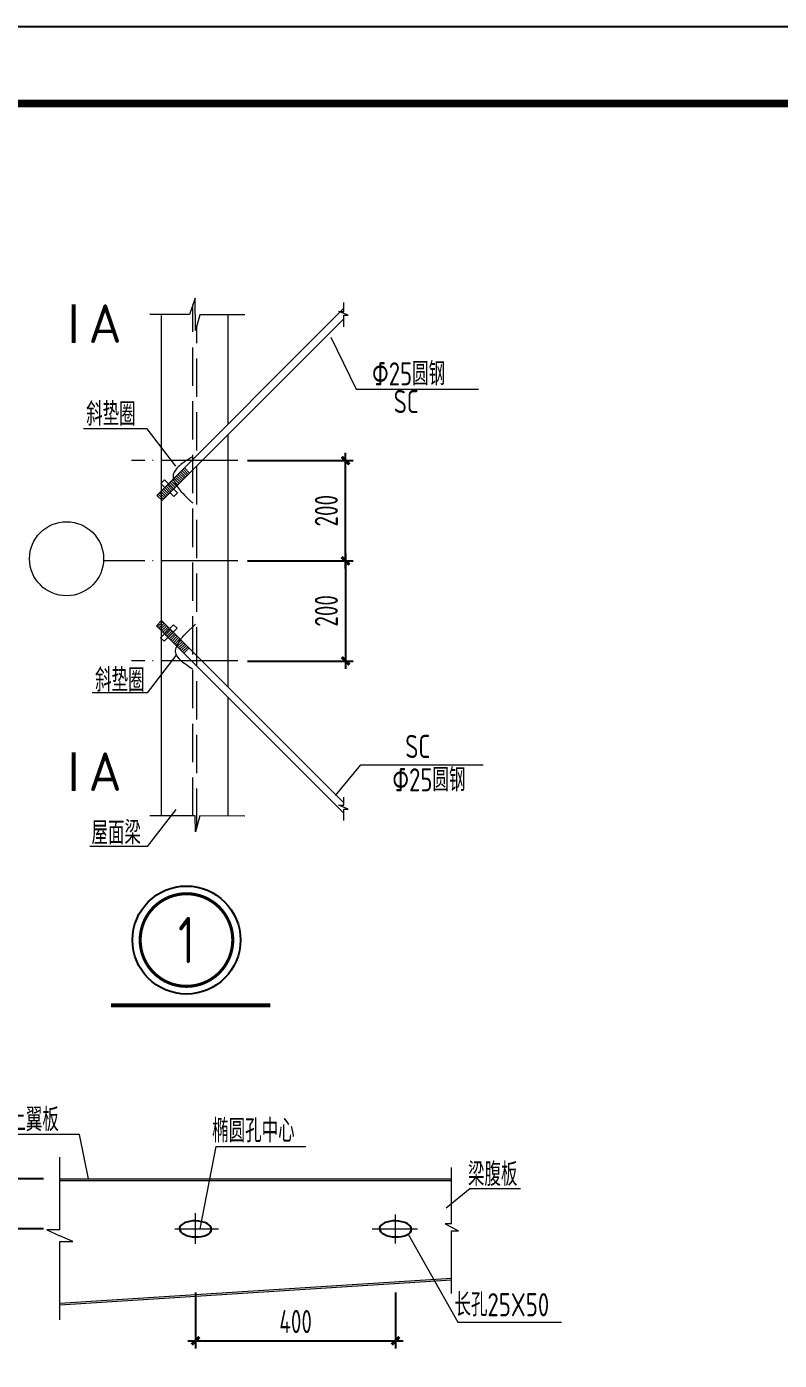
# Model space of a CAD drawing. Extents: x 19118 to 566552, y -1188739 to 92943.
# Drawn here: x 142311 to 152111, y -1146705 to -1129339 of the extents above; entities that cross this region are included whole.
import ezdxf
from ezdxf.enums import TextEntityAlignment as Align

# ---------------------------------------------------------------- set-up
doc = ezdxf.new("R2010")
doc.units = 0
doc.header["$LTSCALE"] = 1000
doc.header["$MEASUREMENT"] = 0
doc.linetypes.add('DASH', pattern=[0.35, 0.25, -0.1])
doc.linetypes.add('DOTE', pattern=[2.42, 2, -0.2, 0.02, -0.2])
doc.layers.get('0').update_dxf_attribs({"linetype": 'CONTINUOUS'})
doc.layers.get('Defpoints').update_dxf_attribs({"linetype": 'CONTINUOUS'})
for name, color, linetype in [('AXIS', 3, 'CONTINUOUS'), ('BEAM_CON', 4, 'CONTINUOUS'), ('CJ', 6, 'CONTINUOUS'), ('DIM', 3, 'CONTINUOUS'), ('JC', 7, 'CONTINUOUS'), ('NUM', 7, 'CONTINUOUS'), ('PUB_TITLE', 4, 'CONTINUOUS'), ('TEXT', 7, 'CONTINUOUS'), ('THICK', 6, 'CONTINUOUS'), ('THIN', 7, 'CONTINUOUS')]:
    doc.layers.add(name, color=color, linetype=linetype)
doc.styles.add('TSSD_Dimension', font='Tssdeng.shx', dxfattribs={"width": 0.7, "bigfont": 'hztxt.shx'})
doc.styles.add('TSSD_Label', font='tssdeng.shx', dxfattribs={"width": 0.6, "bigfont": 'hztxt.shx'})
doc.styles.add('TSSD_Num', font='tssdeng.shx', dxfattribs={"width": 0.75, "bigfont": 'hztxt.shx'})
doc.styles.add('TSSD_Rein', font='atssdeng.shx', dxfattribs={"width": 0.7, "bigfont": 'atssdchn.shx'})
doc.dimstyles.new('TSSD_25_100', dxfattribs={"dimtxt": 300, "dimasz": 100, "dimexe": 100, "dimexo": 250, "dimgap": 100, "dimtad": 1, "dimdec": 0, "dimlfac": 0.25, "dimzin": 0, "dimdsep": 46, "dimtxsty": 'TSSD_Dimension', "dimblk": 'ARCHTICK', "dimcen": 0, "dimdle": 100, "dimclrt": 7, "dimadec": 0, "dimazin": 0, "dimtfac": 1, "dimtdec": 0, "dimtix": 1, "dimtmove": 2, "dimatfit": 3, "dimfxl": 1, "dimtolj": 1, "dimtzin": 0, "dimarcsym": 0})

# ---------------------------------------------------------------- blocks, each defined once
blk = doc.blocks.new('_ArchTick')
at = {"color": 0, "linetype": 'ByBlock', "const_width": 0.4}
blk.add_lwpolyline([(-0.5, -0.5), (0.5, 0.5)], dxfattribs=at)
blk = doc.blocks.new('*D573')
at = {"layer": 'Defpoints', "color": 0}
for p in [(144937, -1136294), (144937, -1137599), (146463, -1137599)]:
    blk.add_point(p, dxfattribs=at)
at = {"layer": 'DIM', "color": 0, "lineweight": -2}
for p, q in [((146463, -1136194), (146463, -1137699)), ((145187, -1136294), (146563, -1136294)), ((145187, -1137599), (146563, -1137599))]:
    blk.add_line(p, q, dxfattribs=at)
at = {"layer": 'DIM', "color": 0, "lineweight": -2, "xscale": 100, "yscale": 100, "zscale": 100}
for p, rotation in [((146463, -1136294), 90), ((146463, -1137599), 270)]:
    blk.add_blockref('_ArchTick', p, dxfattribs=dict(at, rotation=rotation))
at = {"layer": 'DIM', "color": 7, "insert": (146213, -1136946), "char_height": 300, "attachment_point": 5, "rotation": 90, "style": 'TSSD_Dimension'}
blk.add_mtext('\\A1;200', dxfattribs=at)
blk = doc.blocks.new('*D528')
at = {"layer": 'Defpoints', "color": 0}
for p in [(144937, -1134990), (146463, -1134990), (144937, -1136294)]:
    blk.add_point(p, dxfattribs=at)
at = {"layer": 'DIM', "color": 0, "lineweight": -2}
for p, q in [((146463, -1136394), (146463, -1134890)), ((145187, -1134990), (146563, -1134990)), ((145187, -1136294), (146563, -1136294))]:
    blk.add_line(p, q, dxfattribs=at)
at = {"layer": 'DIM', "color": 0, "lineweight": -2, "xscale": 100, "yscale": 100, "zscale": 100}
for p, rotation in [((146463, -1134990), 90), ((146463, -1136294), 270)]:
    blk.add_blockref('_ArchTick', p, dxfattribs=dict(at, rotation=rotation))
at = {"layer": 'DIM', "color": 7, "insert": (146213, -1135642), "char_height": 300, "attachment_point": 5, "rotation": 90, "style": 'TSSD_Dimension'}
blk.add_mtext('\\A1;200', dxfattribs=at)
blk = doc.blocks.new('*D529')
at = {"layer": 'Defpoints', "color": 0}
for p in [(144511, -1145570), (147115, -1145570), (147115, -1146450)]:
    blk.add_point(p, dxfattribs=at)
at = {"layer": 'DIM', "color": 0, "lineweight": -2}
for p, q in [((144511, -1145820), (144511, -1146550)), ((147115, -1145820), (147115, -1146550)), ((144411, -1146450), (147215, -1146450))]:
    blk.add_line(p, q, dxfattribs=at)
at = {"layer": 'DIM', "color": 0, "lineweight": -2, "xscale": 100, "yscale": 100, "zscale": 100, "rotation": 180}
blk.add_blockref('_ArchTick', (144511, -1146450), dxfattribs=at)
at = {"layer": 'DIM', "color": 0, "lineweight": -2, "xscale": 100, "yscale": 100, "zscale": 100}
blk.add_blockref('_ArchTick', (147115, -1146450), dxfattribs=at)
at = {"layer": 'DIM', "color": 7, "insert": (145813, -1146200), "char_height": 300, "attachment_point": 5, "style": 'TSSD_Dimension'}
blk.add_mtext('\\A1;400', dxfattribs=at)
blk = doc.blocks.new('*D530')
at = {"layer": 'Defpoints', "color": 0}
for p in [(142782, -1144343), (141965, -1144994), (142782, -1144994)]:
    blk.add_point(p, dxfattribs=at)
at = {"layer": 'DIM', "color": 0, "lineweight": -2}
for p, q in [((142532, -1144343), (141865, -1144343)), ((141965, -1144243), (141965, -1145094)), ((142532, -1144994), (141865, -1144994))]:
    blk.add_line(p, q, dxfattribs=at)
at = {"layer": 'DIM', "color": 0, "lineweight": -2, "xscale": 100, "yscale": 100, "zscale": 100}
for p, rotation in [((141965, -1144343), 90), ((141965, -1144994), 270)]:
    blk.add_blockref('_ArchTick', p, dxfattribs=dict(at, rotation=rotation))
at = {"layer": 'DIM', "color": 7, "insert": (141715, -1144668), "char_height": 300, "attachment_point": 5, "rotation": 90, "style": 'TSSD_Dimension'}
blk.add_mtext('\\A1;90', dxfattribs=at)
blk = doc.blocks.new('ts_idx2')
at = {"color": 0, "linetype": 'ByBlock', "lineweight": -2, "const_width": 0.0333}
blk.add_lwpolyline([(-0.5, 0, 1), (0.5, 0, 1)], format="xyb", close=True, dxfattribs=at)
at = {"color": 0, "linetype": 'ByBlock', "lineweight": -2}
blk.add_circle((0, 0), 0.583, dxfattribs=at)
at = {"color": 0, "linetype": 'ByBlock', "lineweight": -2, "style": 'TSSD_Num', "width": 0.75}
blk.add_attdef('A', text='', height=0.5, dxfattribs=at).set_placement((0, 0), align=Align.MIDDLE_CENTER)

msp = doc.modelspace()

# ---------------------------------------------------------------- linework, layer by layer
at = {"color": 0, "lineweight": 5}
for p, q in [((146333.06, -1139352.32), (146663.57, -1138951.9)), ((142741.87, -1145005.67), (142741.87, -1144059.73)), ((147843.72, -1144928.85), (147843.72, -1144192.35)), ((142741.87, -1145005.67), (142571.74, -1145005.67)), ((142571.74, -1145005.67), (142741.87, -1145082.5)), ((147843.72, -1144928.85), (147761.15, -1144928.85)), ((147761.15, -1144928.85), (147932.48, -1145019.66)), ((147843.72, -1145834.75), (147843.72, -1145019.66)), ((147843.72, -1145019.66), (147932.48, -1145019.66)), ((142912, -1145159.32), (142741.87, -1145082.5)), ((142741.87, -1146178.51), (142741.87, -1145159.32)), ((142741.87, -1145159.32), (142912, -1145159.32))]:
    msp.add_line(p, q, dxfattribs=at)
at = {"lineweight": 18}
msp.add_circle((142830.3, -1136267.45), 482.4, dxfattribs=at)
at = {"layer": 'AXIS', "linetype": 'DOTE', "lineweight": 5, "ltscale": 0.5}
for p, q in [((145060.19, -1134989.86), (143674.93, -1134989.86)), ((145060.19, -1136294.14), (143311.96, -1136294.14)), ((145060.19, -1137598.55), (143674.93, -1137598.55)), ((144510.36, -1145186.47), (144510.36, -1144787.39)), ((144510.36, -1145186.47), (144510.36, -1144787.39)), ((147114.42, -1145185.62), (147114.42, -1144806.77)), ((144242.31, -1144993.54), (144810.53, -1144993.54)), ((146810.43, -1144993.54), (147401.39, -1144993.54))]:
    msp.add_line(p, q, dxfattribs=at)
at = {"layer": 'BEAM_CON', "lineweight": 5}
for p, q in [((144506.57, -1132873.66), (144432.76, -1133088.5)), ((144509.51, -1133297.33), (144506.57, -1132873.66)), ((146434.36, -1133010.9), (144006.49, -1135442.3)), ((146498.26, -1133096.16), (146376.52, -1133046.06)), ((146376.52, -1133046.06), (146440.09, -1133046.06)), ((146440.09, -1133046.06), (146440.09, -1132929.23)), ((144432.76, -1133088.5), (143912.88, -1133088.11)), ((144067.94, -1139614.63), (144067.94, -1133101.19)), ((146434.36, -1133147.49), (144074.79, -1135510.5)), ((144563.85, -1133090.57), (144509.51, -1133297.33)), ((145150.15, -1133091), (144563.85, -1133090.57)), ((144936.55, -1134510.89), (144936.55, -1133101.19)), ((146440.29, -1133246.6), (146440.29, -1133096.16)), ((146440.29, -1133096.16), (146498.26, -1133096.16)), ((144936.55, -1137940.93), (144936.55, -1134647.48)), ((144423.3, -1134968.77), (144389.89, -1134989.97)), ((144462.46, -1134945.1), (144423.3, -1134968.77)), ((144224.04, -1135156.05), (144219.62, -1135171.3)), ((144230.44, -1135141.29), (144224.04, -1135156.05)), ((144238.61, -1135126.91), (144230.44, -1135141.29)), ((144248.33, -1135112.83), (144238.61, -1135126.91)), ((144259.42, -1135098.95), (144248.33, -1135112.83)), ((144271.66, -1135085.16), (144259.42, -1135098.95)), ((144285, -1135071.34), (144271.66, -1135085.16)), ((144299.97, -1135057.18), (144285, -1135071.34)), ((144364.55, -1135220.18), (144296.25, -1135151.98)), ((144317.26, -1135042.31), (144299.97, -1135057.18)), ((144381.6, -1135203.1), (144313.3, -1135134.91)), ((144337.56, -1135026.39), (144317.26, -1135042.31)), ((144398.65, -1135186.03), (144330.35, -1135117.83)), ((144361.54, -1135009.06), (144337.56, -1135026.39)), ((144415.69, -1135168.96), (144347.4, -1135100.76)), ((144389.89, -1134989.97), (144361.54, -1135009.06)), ((144432.74, -1135151.88), (144364.45, -1135083.69)), ((144059.72, -1135285.66), (144106.38, -1135238.92)), ((144106.38, -1135238.92), (144059.72, -1135285.66)), ((144229.27, -1135454.96), (144059.72, -1135285.66)), ((144059.72, -1135285.66), (144229.27, -1135454.96)), ((144106.38, -1135238.92), (144275.94, -1135408.23)), ((144275.94, -1135408.23), (144106.38, -1135238.92)), ((144194.06, -1135390.91), (144125.76, -1135322.72)), ((144211.11, -1135373.84), (144142.81, -1135305.64)), ((144228.16, -1135356.77), (144159.86, -1135288.57)), ((144245.21, -1135339.69), (144176.91, -1135271.5)), ((144262.26, -1135322.62), (144193.96, -1135254.42)), ((144279.3, -1135305.55), (144211.01, -1135237.35)), ((144219.62, -1135171.3), (144217.37, -1135187.12)), ((144217.37, -1135187.12), (144217.51, -1135203.62)), ((144217.51, -1135203.62), (144220.15, -1135220.84)), ((144220.15, -1135220.84), (144225.05, -1135238.62)), ((144225.05, -1135238.62), (144231.88, -1135256.75)), ((144296.35, -1135288.47), (144228.06, -1135220.28)), ((144231.88, -1135256.75), (144240.31, -1135275.01)), ((144240.31, -1135275.01), (144250.03, -1135293.21)), ((144313.4, -1135271.4), (144245.11, -1135203.2)), ((144250.03, -1135293.21), (144260.69, -1135311.12)), ((144260.69, -1135311.12), (144271.98, -1135328.54)), ((144330.45, -1135254.32), (144262.16, -1135186.13)), ((144271.98, -1135328.54), (144283.56, -1135345.25)), ((144347.5, -1135237.25), (144279.2, -1135169.06)), ((144074.72, -1135510.43), (144006.42, -1135442.23)), ((144091.77, -1135493.36), (144023.47, -1135425.16)), ((144108.82, -1135476.28), (144040.52, -1135408.09)), ((144125.86, -1135459.21), (144057.57, -1135391.01)), ((144142.91, -1135442.13), (144074.62, -1135373.94)), ((144159.96, -1135425.06), (144091.67, -1135356.87)), ((144177.01, -1135407.99), (144108.72, -1135339.79)), ((144275.94, -1135408.23), (144229.27, -1135454.96)), ((144229.27, -1135454.96), (144275.94, -1135408.23)), ((144283.56, -1135345.25), (144295.37, -1135361.27)), ((144295.37, -1135361.27), (144308.32, -1135377.53)), ((144308.32, -1135377.53), (144323.6, -1135395.19)), ((144323.6, -1135395.19), (144342.38, -1135415.39)), ((144342.38, -1135415.39), (144365.84, -1135439.28)), ((144365.84, -1135439.28), (144395.16, -1135468.03)), ((144395.16, -1135468.03), (144431.53, -1135502.79)), ((144431.53, -1135502.79), (144476.11, -1135544.71)), ((144067.72, -1137070.83), (143999.42, -1137139.02)), ((146434.36, -1139440.92), (144067.72, -1137070.83)), ((146434.36, -1139577.51), (143999.42, -1137139.02)), ((144084.77, -1137087.9), (144016.47, -1137156.1)), ((144101.81, -1137104.98), (144033.52, -1137173.17)), ((144118.86, -1137122.05), (144050.57, -1137190.25)), ((144222.27, -1137126.3), (144052.71, -1137295.6)), ((144052.71, -1137295.6), (144222.27, -1137126.3)), ((144135.91, -1137139.12), (144067.62, -1137207.32)), ((144152.96, -1137156.2), (144084.67, -1137224.39)), ((144099.38, -1137342.34), (144268.93, -1137173.03)), ((144170.01, -1137173.27), (144101.72, -1137241.47)), ((144187.06, -1137190.34), (144118.76, -1137258.54)), ((144204.11, -1137207.42), (144135.81, -1137275.61)), ((144221.16, -1137224.49), (144152.86, -1137292.69)), ((144238.21, -1137241.57), (144169.91, -1137309.76)), ((144268.93, -1137173.03), (144222.27, -1137126.3)), ((144222.27, -1137126.3), (144268.93, -1137173.03)), ((144375.6, -1137248.62), (144399.07, -1137224.72)), ((144399.07, -1137224.72), (144428.39, -1137195.97)), ((144428.39, -1137195.97), (144464.75, -1137161.22)), ((144464.75, -1137161.22), (144509.33, -1137119.3)), ((144052.71, -1137295.6), (144099.38, -1137342.34)), ((144099.38, -1137342.34), (144052.71, -1137295.6)), ((144255.25, -1137258.64), (144186.96, -1137326.83)), ((144272.3, -1137275.71), (144204.01, -1137343.91)), ((144289.35, -1137292.79), (144221.06, -1137360.98)), ((144306.4, -1137309.86), (144238.11, -1137378.06)), ((144323.45, -1137326.93), (144255.15, -1137395.13)), ((144258.27, -1137425.39), (144265.1, -1137407.26)), ((144265.1, -1137407.26), (144273.54, -1137388.99)), ((144340.5, -1137344.01), (144272.2, -1137412.2)), ((144273.54, -1137388.99), (144283.25, -1137370.8)), ((144283.25, -1137370.8), (144293.92, -1137352.89)), ((144357.55, -1137361.08), (144289.25, -1137429.28)), ((144293.92, -1137352.89), (144305.21, -1137335.47)), ((144305.21, -1137335.47), (144316.79, -1137318.76)), ((144374.6, -1137378.16), (144306.3, -1137446.35)), ((144316.79, -1137318.76), (144328.6, -1137302.74)), ((144391.64, -1137395.23), (144323.35, -1137463.42)), ((144328.6, -1137302.74), (144341.55, -1137286.47)), ((144408.69, -1137412.3), (144340.4, -1137480.5)), ((144341.55, -1137286.47), (144356.82, -1137268.82)), ((144356.82, -1137268.82), (144375.6, -1137248.62)), ((144250.6, -1137476.89), (144250.74, -1137460.39)), ((144252.85, -1137492.71), (144250.6, -1137476.89)), ((144250.74, -1137460.39), (144253.38, -1137443.17)), ((144257.27, -1137507.96), (144252.85, -1137492.71)), ((144253.38, -1137443.17), (144258.27, -1137425.39)), ((144263.67, -1137522.72), (144257.27, -1137507.96)), ((144271.83, -1137537.09), (144263.67, -1137522.72)), ((144281.56, -1137551.18), (144271.83, -1137537.09)), ((144292.65, -1137565.06), (144281.56, -1137551.18)), ((144304.89, -1137578.84), (144292.65, -1137565.06)), ((144318.23, -1137592.66), (144304.89, -1137578.84)), ((144333.2, -1137606.83), (144318.23, -1137592.66)), ((144425.74, -1137429.38), (144357.45, -1137497.57)), ((144350.49, -1137621.7), (144333.2, -1137606.83)), ((144370.78, -1137637.62), (144350.49, -1137621.7)), ((144394.76, -1137654.95), (144370.78, -1137637.62)), ((144423.12, -1137674.04), (144394.76, -1137654.95)), ((144456.53, -1137695.24), (144423.12, -1137674.04)), ((144476.11, -1137707.07), (144436.95, -1137683.41)), ((144936.55, -1139617.24), (144936.55, -1138077.52)), ((146376.52, -1139476.09), (146440.09, -1139476.09)), ((146498.26, -1139526.18), (146376.52, -1139476.09)), ((146440.09, -1139476.09), (146440.09, -1139369.93)), ((144432.76, -1139614.9), (143912.88, -1139614.51)), ((144506.57, -1139614.88), (144432.76, -1139614.9)), ((144509.51, -1139823.73), (144506.57, -1139614.88)), ((144563.85, -1139616.97), (144509.51, -1139823.73)), ((145150.15, -1139617.4), (144563.85, -1139616.97)), ((146440.29, -1139526.18), (146498.26, -1139526.18)), ((146440.29, -1139676.62), (146440.29, -1139526.18)), ((142741.87, -1144343.09), (147843.72, -1144343.09)), ((142741.87, -1144362.69), (147843.72, -1144362.69)), ((142741.87, -1145961.71), (147843.72, -1145635.09)), ((142741.87, -1145981.33), (147843.72, -1145654.71))]:
    msp.add_line(p, q, dxfattribs=at)
at = {"layer": 'BEAM_CON', "linetype": 'DASH', "lineweight": 5, "ltscale": 2}
for p, q in [((144476.11, -1139614.89), (144476.11, -1132962.33)), ((144526.37, -1139759.56), (144526.37, -1133233.16))]:
    msp.add_line(p, q, dxfattribs=at)
at = {"layer": 'CJ', "color": 0, "lineweight": 5}
for p, q in [((144253.04, -1137527.64), (143879.99, -1138012.58)), ((144253.04, -1139530.71), (143879.99, -1140015.65)), ((143115.97, -1144343.09), (142997.06, -1143765.24))]:
    msp.add_line(p, q, dxfattribs=at)
at = {"layer": 'Defpoints', "color": 0, "linetype": 'ByBlock'}
for p in [(144242.31, -1144993.54), (146846.37, -1144993.54)]:
    msp.add_point(p, dxfattribs=at)
at = {"layer": 'JC', "color": 0, "lineweight": 5}
for p, q in [((147114.42, -1145185.62), (147114.42, -1144806.77)), ((144242.31, -1144993.54), (144727.33, -1144993.54)), ((146846.37, -1144993.54), (147331.38, -1144993.54))]:
    msp.add_line(p, q, dxfattribs=at)
at = {"layer": 'JC', "color": 0, "extrusion": (0, 0, -1)}
for centre in [(144510.36, -1144993.54), (147114.42, -1144993.54)]:
    msp.add_ellipse(centre, major_axis=(-208.62, 5.06), ratio=0.50050603, start_param=-1.57079633, end_param=4.71238898, dxfattribs=at)
at = {"layer": 'NUM', "const_width": 50.25}
msp.add_lwpolyline([(143406.89, -1142081.2), (145482.85, -1142081.2)], dxfattribs=at)
at = {"layer": 'PUB_TITLE'}
msp.add_lwpolyline([(77811.65, -1188739.44), (161911.65, -1188739.44), (161911.65, -1129339.44), (77811.65, -1129339.44)], close=True, dxfattribs=at)
at = {"layer": 'PUB_TITLE', "const_width": 100}
msp.add_lwpolyline([(80311.65, -1187739.44), (160911.65, -1187739.44), (160911.65, -1130339.44), (80311.65, -1130339.44)], close=True, dxfattribs=at)
at = {"layer": 'TEXT', "lineweight": 5}
for p, q in [((146271.22, -1133383.89), (146601.74, -1134059.54)), ((146601.74, -1134059.54), (148192.16, -1134059.54)), ((143879.99, -1134575.52), (143049.11, -1134575.52)), ((144253.04, -1135060.46), (143879.99, -1134575.52)), ((143879.99, -1138012.58), (143163.61, -1138012.58)), ((146663.57, -1138951.9), (148253.99, -1138951.9)), ((143879.99, -1140015.65), (143132.42, -1140015.65)), ((142997.06, -1143765.24), (141874.72, -1143765.24)), ((144569.76, -1144993.54), (144777.8, -1143920.49)), ((144777.8, -1143920.49), (145947.78, -1143920.49)), ((147774.83, -1144719.81), (148083.23, -1144467.31)), ((148083.23, -1144467.31), (148739.44, -1144467.31)), ((147276.6, -1145062.2), (147924.54, -1146208.72)), ((147924.54, -1146208.72), (149274.78, -1146208.72))]:
    msp.add_line(p, q, dxfattribs=at)
at = {"layer": 'THICK', "const_width": 50.25}
for points in [[(142924.01, -1133456.67), (142924.01, -1132954.17)], [(142924.01, -1138788.43), (142924.01, -1139290.94)]]:
    msp.add_lwpolyline(points, dxfattribs=at)

# ---------------------------------------------------------------- block references
at = {"layer": 'THIN'}
ref = msp.add_blockref('ts_idx2', (144391.79, -1141232.16), dxfattribs=dict(at, xscale=1206.00603000063, yscale=1206.00603000063, zscale=1206.006030000603))
ref.add_attrib('1', '1', dxfattribs={"height": 603, "style": 'TSSD_Num', "width": 0.75}).set_placement((144391.79, -1141232.16), align=Align.MIDDLE_CENTER)

# ---------------------------------------------------------------- texts
at = {"layer": 'TEXT', "lineweight": 5, "style": 'TSSD_Label'}
for p in [(143116.63, -1133456.67), (143116.63, -1139290.94)]:
    msp.add_text('A', height=502.5, dxfattribs=at).set_placement(p)
at = {"layer": 'TEXT', "lineweight": 5, "style": 'TSSD_Rein', "width": 0.75}
for s, p in [('Φ25圆钢', (146807.22, -1134010.22)), ('SC', (147089.93, -1134371.36)), ('斜垫圈', (143084.8, -1134534.77)), ('斜垫圈', (143201.67, -1137998.51)), ('SC', (147240.7, -1138862.59)), ('Φ25圆钢', (147071.87, -1139296.5)), ('屋面梁', (143154.52, -1139987.01)), ('梁上翼板', (141869.94, -1143721.13)), ('椭圆孔中心', (144726.32, -1143865.52)), ('梁腹板', (148056.56, -1144433.47)), ('长孔25X50', (147881.2, -1146131.3))]:
    msp.add_text(s, height=301.502, dxfattribs=at).set_placement(p)

# ---------------------------------------------------------------- dimensions: what is measured, and where the dimension line sits
at = {"layer": 'DIM'}
for base, p1, p2, angle, text, picture, middle in [((146463.1, -1134989.86), (144936.55, -1136294.2), (144936.55, -1134989.86), 270, '200', '*D528', (146213.1, -1135642.03)), ((146463.1, -1137598.55), (144936.55, -1136294.2), (144936.55, -1137598.55), 90, '200', '*D573', (146213.1, -1136946.38)), ((141964.81, -1144993.54), (142782.32, -1144343.09), (142782.32, -1144993.54), 90, '90', '*D530', (141714.81, -1144668.31))]:
    dim = msp.add_linear_dim(base=base, p1=p1, p2=p2, angle=angle, text=text, dimstyle='TSSD_25_100', dxfattribs=at)
    dim.commit()
    dim.dimension.update_dxf_attribs({"geometry": picture, "text_midpoint": middle})
dim = msp.add_linear_dim(base=(147114.58, -1146449.6), p1=(144510.53, -1145569.58), p2=(147114.58, -1145569.58), text='400', dimstyle='TSSD_25_100', dxfattribs=at)
dim.commit()
dim.dimension.update_dxf_attribs({"geometry": '*D529', "text_midpoint": (145812.56, -1146199.6)})

doc.saveas('drawing.dxf')
